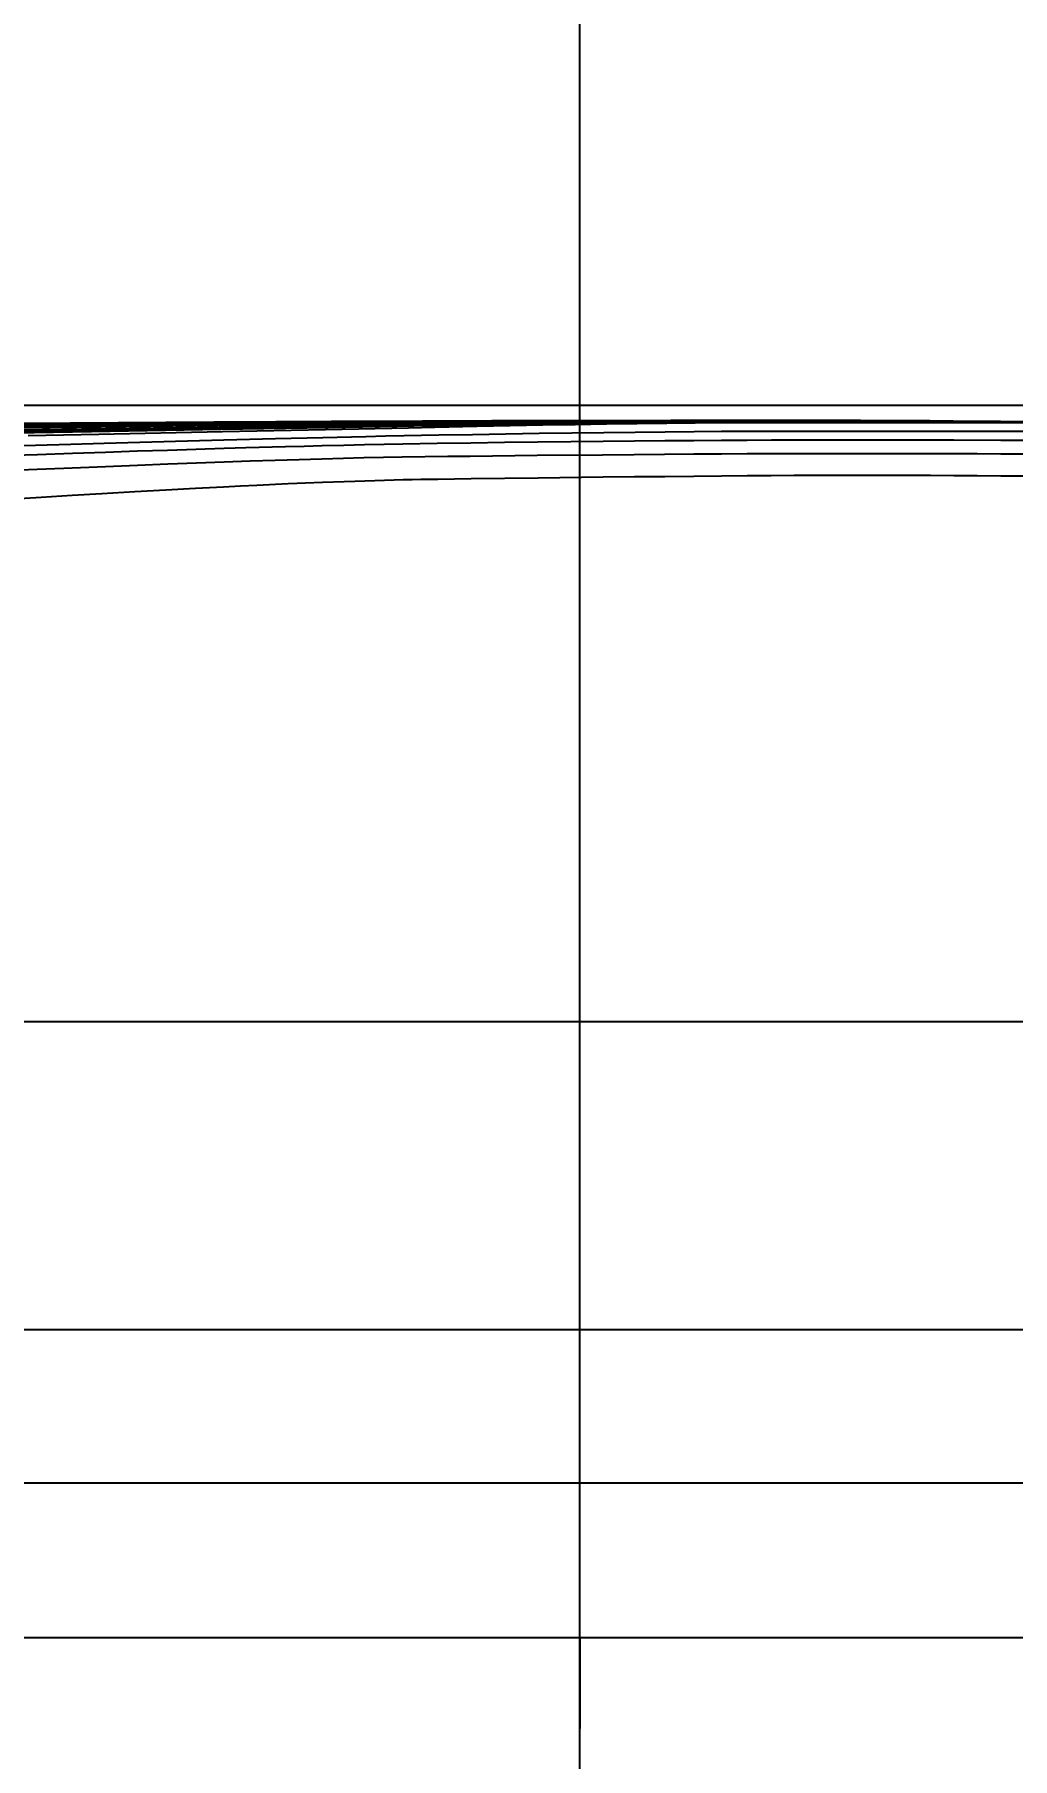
# Model space of a CAD drawing. Header units: millimetres. Extents: x -190954 to 154095, y 101 to 64253.
# Drawn here: x 111.33 to 120.59, y 124.01 to 140.33 of the extents above; entities that cross this region are included whole.
import ezdxf

# ---------------------------------------------------------------- set-up
doc = ezdxf.new("R2010")
doc.units = ezdxf.units.MM
for name, color, linetype in [('GRID', 179, 'Continuous'), ('WL025', 179, 'Continuous'), ('WL05', 179, 'Continuous'), ('WL075', 179, 'Continuous'), ('WL1', 179, 'Continuous'), ('WL10', 179, 'Continuous'), ('WL12', 179, 'Continuous'), ('WL14', 179, 'Continuous'), ('WL15', 179, 'Continuous'), ('WL16', 179, 'Continuous'), ('WL18', 179, 'Continuous'), ('WL2', 179, 'Continuous'), ('WL20', 179, 'Continuous'), ('WL25', 179, 'Continuous'), ('WL3', 179, 'Continuous'), ('WL4', 179, 'Continuous'), ('WL5', 179, 'Continuous'), ('WL6', 179, 'Continuous'), ('WL7', 179, 'Continuous'), ('WL8', 179, 'Continuous'), ('WL9', 179, 'Continuous')]:
    doc.layers.add(name, color=color, linetype=linetype)
doc.styles.add('SLDTEXTSTYLE0', font='TXT', dxfattribs={"width": 0.75})
doc.dimstyles.new('SLDDIMSTYLE0', dxfattribs={"dimtxt": 3.175, "dimasz": 3.302, "dimexe": 0, "dimexo": 0.0625, "dimgap": 0.79375, "dimtad": 0, "dimtih": 1, "dimtoh": 1, "dimlfac": 1500, "dimrnd": 1e-09, "dimzin": 4, "dimdsep": 46, "dimtxsty": 'SLDTEXTSTYLE0', "dimsah": 1, "dimcen": 0.09, "dimadec": 0, "dimazin": 1, "dimtfac": 1, "dimtofl": 0, "dimtmove": 0, "dimatfit": 3, "dimfxl": 0, "dimfrac": 2, "dimtolj": 1, "dimtzin": 12, "dimarcsym": 0})

# ---------------------------------------------------------------- blocks, each defined once
blk = doc.blocks.new('_D')
at = {"layer": 'WL20'}
for p, q in [((25.597, 126.417), (25.597, 168.839)), ((227.596, 126.417), (227.596, 168.839)), ((25.597, 165.664), (126.8, 165.664)), ((227.596, 165.664), (146.741, 165.664))]:
    blk.add_line(p, q, dxfattribs=at)
for points in [[(25.597, 165.664), (28.899, 165.156), (28.899, 166.172)], [(227.596, 165.664), (224.294, 166.172), (224.294, 165.156)]]:
    blk.add_solid(points, dxfattribs=at)
at = {"layer": 'WL20', "insert": (126.8, 167.237), "char_height": 3.175, "attachment_point": 1, "style": 'SLDTEXTSTYLE0'}
blk.add_mtext('302998.00', dxfattribs=at)

msp = doc.modelspace()

# ---------------------------------------------------------------- linework, layer by layer
at = {"layer": 'GRID', "color": 135}
for p, q in [((116.497268, 125.1466667), (116.497268, 154.8319333)), ((116.497268, 111.8133333), (116.497268, 138.48)), ((251.23, 136.8133333), (21.19727, 136.8133333)), ((251.23, 130.98), (21.19727, 130.98)), ((251.23, 128.0633333), (21.19727, 128.0633333)), ((251.23, 126.6133333), (21.19727, 126.6133333)), ((251.23, 125.1466667), (21.19727, 125.1466667))]:
    msp.add_line(p, q, dxfattribs=at)
at = {"layer": 'GRID', "color": 255}
msp.add_line((116.497268, 125.1466667), (116.497268, 124.290536), dxfattribs=at)
at = {"layer": 'WL025', "color": 11}
for p, q in [((114.9923233, 136.1153373), (115.151738, 136.117604)), ((115.151738, 136.117604), (115.4693267, 136.1218353)), ((115.4693267, 136.1218353), (116.10158, 136.1299047)), ((116.10158, 136.1299047), (116.7177233, 136.1371893)), ((116.7177233, 136.1371893), (117.014798, 136.1404487)), ((117.014798, 136.1404487), (117.301804, 136.14341)), ((117.301804, 136.14341), (117.5767073, 136.1460467)), ((117.5767073, 136.1460467), (117.8375453, 136.148336)), ((117.8375453, 136.148336), (118.082474, 136.1502607)), ((118.082474, 136.1502607), (118.3098133, 136.1518073)), ((118.3098133, 136.1518073), (118.5223633, 136.152986)), ((118.5223633, 136.152986), (118.734836, 136.1538467)), ((118.734836, 136.1538467), (118.9486007, 136.1543973)), ((118.9486007, 136.1543973), (119.1636567, 136.154626)), ((119.1636567, 136.154626), (119.380004, 136.1545493)), ((119.380004, 136.1545493), (119.5976433, 136.1541507)), ((119.5976433, 136.1541507), (119.8165747, 136.1534467)), ((119.8165747, 136.1534467), (120.0367967, 136.1524207)), ((120.0367967, 136.1524207), (120.2583107, 136.1510893)), ((120.2583107, 136.1510893), (120.4811167, 136.149436)), ((120.4811167, 136.149436), (120.7052133, 136.1474787)), ((111.3972333, 135.9469533), (111.691768, 135.9648207)), ((111.691768, 135.9648207), (111.9727673, 135.981498)), ((111.9727673, 135.981498), (112.283822, 135.9994853)), ((112.283822, 135.9994853), (112.578754, 136.0160213)), ((112.578754, 136.0160213), (112.8586027, 136.0311467)), ((112.8586027, 136.0311467), (113.1243093, 136.0449493)), ((113.1243093, 136.0449493), (113.284372, 136.0529633)), ((113.284372, 136.0529633), (113.4393813, 136.060484)), ((113.4393813, 136.060484), (113.73494, 136.0740827)), ((113.73494, 136.0740827), (113.9012173, 136.0812493)), ((113.9012173, 136.0812493), (114.0613447, 136.0877773)), ((114.0613447, 136.0877773), (114.2673533, 136.0955467)), ((114.2673533, 136.0955467), (114.3664773, 136.0990073)), ((114.3664773, 136.0990073), (114.4630853, 136.102192)), ((114.4630853, 136.102192), (114.557226, 136.1050847)), ((114.557226, 136.1050847), (114.6489413, 136.1077013)), ((114.6489413, 136.1077013), (114.738274, 136.1100353)), ((114.738274, 136.1100353), (114.82526, 136.1120873)), ((114.82526, 136.1120873), (114.9099333, 136.1138553)), ((114.9099333, 136.1138553), (114.9923233, 136.1153373)), ((110.9837753, 135.9212913), (111.3972333, 135.9469533))]:
    msp.add_line(p, q, dxfattribs=at)
at = {"layer": 'WL05', "color": 11}
for p, q in [((113.1295227, 136.280172), (113.3776293, 136.288792)), ((113.3776293, 136.288792), (113.614102, 136.2966393)), ((113.614102, 136.2966393), (113.83948, 136.3037173)), ((113.83948, 136.3037173), (114.05424, 136.3100433)), ((114.05424, 136.3100433), (114.258804, 136.3156173)), ((114.258804, 136.3156173), (114.453542, 136.3204473)), ((114.453542, 136.3204473), (114.638776, 136.324524)), ((114.638776, 136.324524), (114.8147833, 136.327844)), ((114.8147833, 136.327844), (115.245992, 136.3334253)), ((115.245992, 136.3334253), (115.4596527, 136.335772)), ((115.4596527, 136.335772), (116.0941033, 136.3424253)), ((116.0941033, 136.3424253), (116.7128473, 136.3483527)), ((116.7128473, 136.3483527), (117.011174, 136.350962)), ((117.011174, 136.350962), (117.2993207, 136.3532967)), ((117.2993207, 136.3532967), (117.575206, 136.3553287)), ((117.575206, 136.3553287), (117.8368247, 136.3570387)), ((117.8368247, 136.3570387), (118.082294, 136.3584067)), ((118.082294, 136.3584067), (118.3098953, 136.3594213)), ((118.3098953, 136.3594213), (118.5224587, 136.3601093)), ((118.5224587, 136.3601093), (118.7349227, 136.3606087)), ((118.7349227, 136.3606087), (118.9486787, 136.3609293)), ((118.9486787, 136.3609293), (119.1637267, 136.3610593)), ((119.1637267, 136.3610593), (119.3800653, 136.3610173)), ((119.3800653, 136.3610173), (119.597696, 136.3607847)), ((119.597696, 136.3607847), (119.8166187, 136.36038)), ((119.8166187, 136.36038), (120.036832, 136.3597847)), ((120.036832, 136.3597847), (120.2583373, 136.359018)), ((120.2583373, 136.359018), (120.481134, 136.3580613)), ((120.481134, 136.3580613), (120.7052227, 136.3569333)), ((111.1927173, 136.203808), (111.6129573, 136.2213387)), ((111.6129573, 136.2213387), (112.0075033, 136.2374207)), ((112.0075033, 136.2374207), (112.3089707, 136.249392)), ((112.3089707, 136.249392), (112.5959127, 136.260492)), ((112.5959127, 136.260492), (112.8691767, 136.2707393)), ((112.8691767, 136.2707393), (113.1295227, 136.280172))]:
    msp.add_line(p, q, dxfattribs=at)
at = {"layer": 'WL075', "color": 11}
for p, q in [((114.262524, 136.439916), (114.4580853, 136.4444127)), ((114.4580853, 136.4444127), (114.644002, 136.4483593)), ((114.644002, 136.4483593), (114.8205133, 136.4517547)), ((114.8205133, 136.4517547), (115.1475067, 136.456918)), ((115.1475067, 136.456918), (115.4657267, 136.461322)), ((115.4657267, 136.461322), (115.783614, 136.4654947)), ((115.783614, 136.4654947), (116.0993567, 136.4694067)), ((116.0993567, 136.4694067), (116.411034, 136.4730213)), ((116.411034, 136.4730213), (116.7166453, 136.4763107)), ((116.7166453, 136.4763107), (117.0141433, 136.4792407)), ((117.0141433, 136.4792407), (117.30147, 136.481786)), ((117.30147, 136.481786), (117.576602, 136.48392)), ((117.576602, 136.48392), (117.8375913, 136.4856233)), ((117.8375913, 136.4856233), (118.0826067, 136.4868773)), ((118.0826067, 136.4868773), (118.3099773, 136.4876707)), ((118.3099773, 136.4876707), (118.7349767, 136.4883453)), ((118.7349767, 136.4883453), (119.1637693, 136.4885947)), ((119.1637693, 136.4885947), (119.5977287, 136.4884427)), ((119.5977287, 136.4884427), (120.036854, 136.4878893)), ((120.036854, 136.4878893), (120.4811453, 136.486936)), ((120.4811453, 136.486936), (120.930602, 136.4855833)), ((111.0143687, 136.339624), (111.3620453, 136.3517347)), ((111.3620453, 136.3517347), (111.692948, 136.3630547)), ((111.692948, 136.3630547), (112.008132, 136.37363)), ((112.008132, 136.37363), (112.308538, 136.3834893)), ((112.308538, 136.3834893), (112.5950007, 136.3926713)), ((112.5950007, 136.3926713), (113.1289733, 136.4091073)), ((113.1289733, 136.4091073), (113.2335187, 136.4122067)), ((113.2335187, 136.4122067), (113.3360467, 136.4152047)), ((113.3360467, 136.4152047), (113.7101507, 136.4257487)), ((113.7101507, 136.4257487), (113.8868987, 136.430486)), ((113.8868987, 136.430486), (114.057042, 136.434874)), ((114.057042, 136.434874), (114.262524, 136.439916))]:
    msp.add_line(p, q, dxfattribs=at)
at = {"layer": 'WL1', "color": 11}
for p, q in [((111.344454, 136.439608), (111.6768853, 136.4492793)), ((111.6768853, 136.4492793), (111.9940893, 136.4583447)), ((111.9940893, 136.4583447), (112.7839773, 136.4801527)), ((112.7839773, 136.4801527), (113.125776, 136.4892113)), ((113.125776, 136.4892113), (113.617548, 136.5017767)), ((113.617548, 136.5017767), (114.0646307, 136.5126293)), ((114.0646307, 136.5126293), (114.4695787, 136.521858)), ((114.4695787, 136.521858), (114.6568947, 136.5258747)), ((114.6568947, 136.5258747), (114.8343907, 136.5294947)), ((114.8343907, 136.5294947), (115.162058, 136.53557)), ((115.162058, 136.53557), (115.4799747, 136.5409893)), ((115.4799747, 136.5409893), (115.7969827, 136.546076)), ((115.7969827, 136.546076), (116.111394, 136.5507947)), ((116.111394, 136.5507947), (116.4214127, 136.55511)), ((116.4214127, 136.55511), (116.7251647, 136.5589873)), ((116.7251647, 136.5589873), (117.02073, 136.5623947)), ((117.02073, 136.5623947), (117.3061787, 136.5653027)), ((117.3061787, 136.5653027), (117.579608, 136.5676847)), ((117.579608, 136.5676847), (117.8391873, 136.5695193)), ((117.8391873, 136.5695193), (118.0831947, 136.5707887)), ((118.0831947, 136.5707887), (118.31006, 136.5714807)), ((118.31006, 136.5714807), (118.7350113, 136.57183)), ((118.7350113, 136.57183), (119.163798, 136.57195)), ((119.163798, 136.57195), (119.59775, 136.5718767)), ((119.59775, 136.5718767), (120.036868, 136.57161)), ((120.036868, 136.57161), (120.481152, 136.5711507)), ((120.481152, 136.5711507), (120.930602, 136.5705)), ((110.9958513, 136.429288), (111.344454, 136.439608))]:
    msp.add_line(p, q, dxfattribs=at)
at = {"layer": 'WL10', "color": 11}
for p, q in [((110.9470307, 136.6291247), (111.71707, 136.6373053)), ((111.71707, 136.6373053), (112.425132, 136.6443633)), ((112.425132, 136.6443633), (113.071216, 136.6502953)), ((113.071216, 136.6502953), (113.6553227, 136.6550987)), ((113.6553227, 136.6550987), (114.1774513, 136.658772)), ((114.1774513, 136.658772), (114.415274, 136.6601833)), ((114.415274, 136.6601833), (114.6376027, 136.661312)), ((114.6376027, 136.661312), (114.8444367, 136.6621567)), ((114.8444367, 136.6621567), (115.0357767, 136.662718)), ((115.0357767, 136.662718), (115.688654, 136.663044)), ((115.688654, 136.663044), (116.289466, 136.663072)), ((116.289466, 136.663072), (116.8520787, 136.6631033)), ((116.8520787, 136.6631033), (117.376492, 136.6631367)), ((117.376492, 136.6631367), (117.862706, 136.6631727)), ((117.862706, 136.6631727), (118.3107207, 136.6632107)), ((118.3107207, 136.6632107), (118.73505, 136.6632473)), ((118.73505, 136.6632473), (119.1638287, 136.6632773)), ((119.1638287, 136.6632773), (119.5977733, 136.6633007)), ((119.5977733, 136.6633007), (120.036884, 136.663318)), ((120.036884, 136.663318), (120.48116, 136.6633287)), ((120.48116, 136.6633287), (120.930602, 136.6633333))]:
    msp.add_line(p, q, dxfattribs=at)
at = {"layer": 'WL12', "color": 11}
for p, q in [((110.946774, 136.6351113), (111.7168427, 136.6419033)), ((111.7168427, 136.6419033), (112.4249293, 136.647764)), ((112.4249293, 136.647764), (113.0710353, 136.652688)), ((113.0710353, 136.652688), (113.65516, 136.6566713)), ((113.65516, 136.6566713), (114.1773047, 136.65971)), ((114.1773047, 136.65971), (114.6374687, 136.6618013)), ((114.6374687, 136.6618013), (114.8443087, 136.66249)), ((114.8443087, 136.66249), (115.0356533, 136.662942)), ((115.0356533, 136.662942), (115.6885467, 136.6631427)), ((115.6885467, 136.6631427), (116.2893733, 136.66311)), ((116.2893733, 136.66311), (116.8519993, 136.663098)), ((116.8519993, 136.663098), (117.3764247, 136.663106)), ((117.3764247, 136.663106), (117.8626487, 136.6631347)), ((117.8626487, 136.6631347), (118.310672, 136.6631833)), ((118.310672, 136.6631833), (118.7350107, 136.6632413)), ((118.7350107, 136.6632413), (119.1637973, 136.663286)), ((119.1637973, 136.663286), (119.59775, 136.6633173)), ((119.59775, 136.6633173), (120.0368687, 136.663336)), ((120.0368687, 136.663336), (120.4811527, 136.6633407)), ((120.4811527, 136.6633407), (120.930602, 136.6633333))]:
    msp.add_line(p, q, dxfattribs=at)
at = {"layer": 'WL14', "color": 11}
for p, q in [((110.9424573, 136.6398173), (111.7128953, 136.64552)), ((111.7128953, 136.64552), (112.421316, 136.6504513)), ((112.421316, 136.6504513), (113.0677207, 136.6546067)), ((113.0677207, 136.6546067), (113.652112, 136.6579827)), ((113.652112, 136.6579827), (114.1744907, 136.660576)), ((114.1744907, 136.660576), (114.6348587, 136.6623847)), ((114.6348587, 136.6623847), (115.0332167, 136.663406)), ((115.0332167, 136.663406), (115.6863907, 136.66372)), ((115.6863907, 136.66372), (116.2874733, 136.6638187)), ((116.2874733, 136.6638187), (116.8503367, 136.6639107)), ((116.8503367, 136.6639107), (117.3749807, 136.663996)), ((117.3749807, 136.663996), (117.8614073, 136.6640767)), ((117.8614073, 136.6640767), (118.3096153, 136.664152)), ((118.3096153, 136.664152), (118.7341273, 136.6641987)), ((118.7341273, 136.6641987), (119.1630893, 136.664172)), ((119.1630893, 136.664172), (119.597218, 136.6640713)), ((119.597218, 136.6640713), (120.0365127, 136.6638973)), ((120.0365127, 136.6638973), (120.480974, 136.6636513)), ((120.480974, 136.6636513), (120.930602, 136.6633333))]:
    msp.add_line(p, q, dxfattribs=at)
at = {"layer": 'WL15', "color": 11}
for p, q in [((114.8764713, 136.6037873), (115.1229467, 136.6090913)), ((115.1229467, 136.6090913), (115.52322, 136.6175367)), ((115.52322, 136.6175367), (115.8375953, 136.6237527)), ((115.8375953, 136.6237527), (116.1479807, 136.6294967)), ((116.1479807, 136.6294967), (116.4529633, 136.6347227)), ((116.4529633, 136.6347227), (116.7510587, 136.6393893)), ((116.7510587, 136.6393893), (117.0407387, 136.6434567)), ((117.0407387, 136.6434567), (117.320458, 136.6468887)), ((117.320458, 136.6468887), (117.588692, 136.649654)), ((117.588692, 136.649654), (117.8439673, 136.6517267)), ((117.8439673, 136.6517267), (118.0849, 136.6530867)), ((118.0849, 136.6530867), (118.3102247, 136.6537213)), ((118.3102247, 136.6537213), (118.735046, 136.653772)), ((118.735046, 136.653772), (119.1638253, 136.6537733)), ((119.1638253, 136.6537733), (119.5977707, 136.6537727)), ((119.5977707, 136.6537727), (120.036882, 136.6537707)), ((120.036882, 136.6537707), (120.4811593, 136.6537667)), ((120.4811593, 136.6537667), (120.930602, 136.6537627)), ((111.2730427, 136.529842), (111.9420953, 136.5438607)), ((111.9420953, 136.5438607), (113.1149553, 136.567806)), ((113.1149553, 136.567806), (113.7652473, 136.5809267)), ((113.7652473, 136.5809267), (114.08801, 136.5874653)), ((114.08801, 136.5874653), (114.8764713, 136.6037873))]:
    msp.add_line(p, q, dxfattribs=at)
at = {"layer": 'WL16', "color": 11}
for p, q in [((110.9329733, 136.6431207), (111.7041707, 136.6481427)), ((111.7041707, 136.6481427), (112.4132853, 136.6525113)), ((112.4132853, 136.6525113), (113.0603187, 136.656224)), ((113.0603187, 136.656224), (113.6452753, 136.659278)), ((113.6452753, 136.659278), (114.1681567, 136.661672)), ((114.1681567, 136.661672), (114.6289653, 136.663404)), ((114.6289653, 136.663404), (115.0277033, 136.6644733)), ((115.0277033, 136.6644733), (115.6814953, 136.665144)), ((115.6814953, 136.665144), (116.2831447, 136.6655653)), ((116.2831447, 136.6655653), (116.8465373, 136.6659093)), ((116.8465373, 136.6659093), (117.3716747, 136.666176)), ((117.3716747, 136.666176), (117.858556, 136.6663673)), ((117.858556, 136.6663673), (118.3071833, 136.6664833)), ((118.3071833, 136.6664833), (118.7320913, 136.6664793)), ((118.7320913, 136.6664793), (119.1614527, 136.6662667)), ((119.1614527, 136.6662667), (119.595984, 136.665844)), ((119.595984, 136.665844), (120.0356867, 136.665214)), ((120.0356867, 136.665214), (120.4805593, 136.6643767)), ((120.4805593, 136.6643767), (120.930602, 136.6633333))]:
    msp.add_line(p, q, dxfattribs=at)
at = {"layer": 'WL18', "color": 11}
for p, q in [((110.9185193, 136.6450753), (111.69083, 136.649806)), ((111.69083, 136.649806), (112.400968, 136.653964)), ((112.400968, 136.653964), (113.048936, 136.657548)), ((113.048936, 136.657548), (113.634738, 136.6605573)), ((113.634738, 136.6605573), (114.1583747, 136.6629913)), ((114.1583747, 136.6629913), (114.6198493, 136.6648507)), ((114.6198493, 136.6648507), (115.0191633, 136.666134)), ((115.0191633, 136.666134), (115.6739007, 136.667402)), ((115.6739007, 136.667402), (116.27642, 136.6683373)), ((116.27642, 136.6683373), (116.8406273, 136.6690807)), ((116.8406273, 136.6690807), (117.366524, 136.6696327)), ((117.366524, 136.6696327), (117.85411, 136.6699953)), ((117.85411, 136.6699953), (118.3033867, 136.670168)), ((118.3033867, 136.670168), (118.7289093, 136.670074)), ((118.7289093, 136.670074), (119.1588913, 136.6695627)), ((119.1588913, 136.6695627), (119.594052, 136.668632)), ((119.594052, 136.668632), (120.0343907, 136.6672827)), ((120.0343907, 136.6672827), (120.4799073, 136.665516)), ((120.4799073, 136.665516), (120.930602, 136.6633333))]:
    msp.add_line(p, q, dxfattribs=at)
at = {"layer": 'WL2', "color": 11}
for p, q in [((114.1154733, 136.6058933), (114.9258287, 136.6201087)), ((114.9258287, 136.6201087), (115.5748367, 136.6319467)), ((115.5748367, 136.6319467), (115.88648, 136.6373047)), ((115.88648, 136.6373047), (116.1923553, 136.642262)), ((116.1923553, 136.642262), (116.4914867, 136.6467793)), ((116.4914867, 136.6467793), (116.782858, 136.650818)), ((116.782858, 136.650818), (117.0654253, 136.654342)), ((117.0654253, 136.654342), (117.3381387, 136.657318)), ((117.3381387, 136.657318), (117.59996, 136.659716)), ((117.59996, 136.659716), (117.8498893, 136.6615127)), ((117.8498893, 136.6615127), (118.0869847, 136.662688)), ((118.0869847, 136.662688), (118.3103847, 136.6632293)), ((118.3103847, 136.6632293), (118.73505, 136.6632533)), ((118.73505, 136.6632533), (119.1638287, 136.663246)), ((119.1638287, 136.663246), (119.5977733, 136.6632507)), ((119.5977733, 136.6632507), (120.036884, 136.6632667)), ((120.036884, 136.6632667), (120.48116, 136.663294)), ((120.48116, 136.663294), (120.930602, 136.6633333)), ((110.418894, 136.543124), (111.874994, 136.5677993)), ((111.874994, 136.5677993), (113.1016867, 136.588592)), ((113.1016867, 136.588592), (114.1154733, 136.6058933))]:
    msp.add_line(p, q, dxfattribs=at)
at = {"layer": 'WL20', "color": 11}
for p, q in [((110.063254, 136.6403953), (111.6730233, 136.6505407)), ((111.6730233, 136.6505407), (113.0336747, 136.658586)), ((113.0336747, 136.658586), (113.6205833, 136.6618213)), ((113.6205833, 136.6618213), (114.1452147, 136.6645313)), ((114.1452147, 136.6645313), (114.60757, 136.6667173)), ((114.60757, 136.6667173), (115.0076493, 136.6683787)), ((115.0076493, 136.6683787), (115.6636473, 136.6704813)), ((115.6636473, 136.6704813), (116.2673307, 136.6721207)), ((116.2673307, 136.6721207), (116.8326313, 136.6734107)), ((116.8326313, 136.6734107), (117.359548, 136.6743533)), ((117.359548, 136.6743533), (117.8480827, 136.674948)), ((117.8480827, 136.674948), (118.2982347, 136.6751947)), ((118.2982347, 136.6751947), (118.724588, 136.6749747)), ((118.724588, 136.6749747), (118.9393507, 136.6746033)), ((118.9393507, 136.6746033), (119.1554113, 136.6740553)), ((119.1554113, 136.6740553), (119.3727693, 136.6733313)), ((119.3727693, 136.6733313), (119.5914247, 136.6724313)), ((119.5914247, 136.6724313), (119.8113773, 136.6713547)), ((119.8113773, 136.6713547), (120.0326273, 136.6701027)), ((120.0326273, 136.6701027), (120.47902, 136.6670693)), ((120.47902, 136.6670693), (120.930602, 136.6633333))]:
    msp.add_line(p, q, dxfattribs=at)
at = {"layer": 'WL25', "color": 11}
for p, q in [((113.0911273, 136.6021293), (114.137082, 136.6181807)), ((114.137082, 136.6181807), (114.964538, 136.6304727)), ((114.964538, 136.6304727), (115.615426, 136.639742)), ((115.615426, 136.639742), (116.227386, 136.6476133)), ((116.227386, 136.6476133), (116.399762, 136.649642)), ((116.399762, 136.649642), (116.808062, 136.6540513)), ((116.808062, 136.6540513), (117.0850287, 136.656678)), ((117.0850287, 136.656678), (117.3522013, 136.6588853)), ((117.3522013, 136.6588853), (117.608934, 136.660656)), ((117.608934, 136.660656), (117.8546093, 136.6619773)), ((117.8546093, 136.6619773), (118.0886447, 136.6628387)), ((118.0886447, 136.6628387), (118.310508, 136.663232)), ((118.310508, 136.663232), (118.73505, 136.663242)), ((118.73505, 136.663242), (119.1638287, 136.663234)), ((119.1638287, 136.663234), (119.5977733, 136.6632387)), ((119.5977733, 136.6632387), (120.036884, 136.6632573)), ((120.036884, 136.6632573), (120.48116, 136.6632887)), ((120.48116, 136.6632887), (120.930602, 136.6633333)), ((110.3136253, 136.5577633), (111.820398, 136.5820707)), ((111.820398, 136.5820707), (112.2774233, 136.589342)), ((112.2774233, 136.589342), (113.0911273, 136.6021293))]:
    msp.add_line(p, q, dxfattribs=at)
at = {"layer": 'WL3', "color": 11}
for p, q in [((112.461018, 136.6037787), (113.0832527, 136.612934)), ((113.0832527, 136.612934), (113.64712, 136.6209793)), ((113.64712, 136.6209793), (114.1531527, 136.6279307)), ((114.1531527, 136.6279307), (114.6017387, 136.6338067)), ((114.6017387, 136.6338067), (114.9931573, 136.6386273)), ((114.9931573, 136.6386273), (115.3294467, 136.6424467)), ((115.3294467, 136.6424467), (115.645176, 136.6458113)), ((115.645176, 136.6458113), (115.9531073, 136.648914)), ((115.9531073, 136.648914), (116.252858, 136.651742)), ((116.252858, 136.651742), (116.544042, 136.6542833)), ((116.544042, 136.6542833), (116.8262687, 136.6565267)), ((116.8262687, 136.6565267), (117.0991507, 136.658462)), ((117.0991507, 136.658462), (117.362308, 136.66008)), ((117.362308, 136.66008), (117.615372, 136.661372)), ((117.615372, 136.661372), (117.8579907, 136.662332)), ((117.8579907, 136.662332), (118.0898333, 136.6629553)), ((118.0898333, 136.6629553), (118.3105967, 136.663238)), ((118.3105967, 136.663238), (118.73505, 136.663238)), ((118.73505, 136.663238), (119.1638287, 136.66323)), ((119.1638287, 136.66323), (119.5977733, 136.6632347)), ((119.5977733, 136.6632347), (120.036884, 136.663254)), ((120.036884, 136.663254), (120.48116, 136.6632867)), ((120.48116, 136.6632867), (120.930602, 136.6633333)), ((111.0382833, 136.5820713), (111.7796913, 136.5934967)), ((111.7796913, 136.5934967), (112.461018, 136.6037787))]:
    msp.add_line(p, q, dxfattribs=at)
at = {"layer": 'WL4', "color": 11}
for p, q in [((110.1430667, 136.5860253), (111.7314467, 136.6095527)), ((111.7314467, 136.6095527), (112.433306, 136.6194067)), ((112.433306, 136.6194067), (113.073936, 136.62799)), ((113.073936, 136.62799), (113.6534833, 136.6353067)), ((113.6534833, 136.6353067), (114.1720467, 136.64136)), ((114.1720467, 136.64136), (114.6296887, 136.646154)), ((114.6296887, 136.646154), (115.0264467, 136.6496947)), ((115.0264467, 136.6496947), (115.679284, 136.65391)), ((115.679284, 136.65391), (116.281682, 136.6571687)), ((116.281682, 136.6571687), (116.8466493, 136.659742)), ((116.8466493, 136.659742), (117.3735313, 136.66162)), ((117.3735313, 136.66162), (117.861726, 136.6627933)), ((117.861726, 136.6627933), (118.3106947, 136.663256)), ((118.3106947, 136.663256), (118.73505, 136.663248)), ((118.73505, 136.663248), (119.1638287, 136.66324)), ((119.1638287, 136.66324), (119.5977733, 136.6632447)), ((119.5977733, 136.6632447), (120.036884, 136.663262)), ((120.036884, 136.663262), (120.48116, 136.6632913)), ((120.48116, 136.6632913), (120.930602, 136.6633333))]:
    msp.add_line(p, q, dxfattribs=at)
at = {"layer": 'WL5', "color": 11}
for p, q in [((110.9470547, 136.6078213), (111.717078, 136.6186693)), ((111.717078, 136.6186693), (112.4251333, 136.628172)), ((112.4251333, 136.628172), (113.071216, 136.6363287)), ((113.071216, 136.6363287), (113.6553227, 136.6431407)), ((113.6553227, 136.6431407), (114.1774513, 136.6486087)), ((114.1774513, 136.6486087), (114.415274, 136.6508387)), ((114.415274, 136.6508387), (114.6376027, 136.6527333)), ((114.6376027, 136.6527333), (114.8444367, 136.6542927)), ((114.8444367, 136.6542927), (115.0357767, 136.6555167)), ((115.0357767, 136.6555167), (115.688654, 136.6580713)), ((115.688654, 136.6580713), (116.289466, 136.6599027)), ((116.289466, 136.6599027), (116.8520787, 136.6613387)), ((116.8520787, 136.6613387), (117.376492, 136.6623807)), ((117.376492, 136.6623807), (117.862706, 136.663028)), ((117.862706, 136.663028), (118.3107207, 136.66328)), ((118.3107207, 136.66328), (118.73505, 136.6632727)), ((118.73505, 136.6632727), (119.1638287, 136.6632673)), ((119.1638287, 136.6632673), (119.5977733, 136.6632707)), ((119.5977733, 136.6632707), (120.036884, 136.6632827)), ((120.036884, 136.6632827), (120.48116, 136.6633033)), ((120.48116, 136.6633033), (120.930602, 136.6633333))]:
    msp.add_line(p, q, dxfattribs=at)
at = {"layer": 'WL6', "color": 11}
for p, q in [((110.9470307, 136.61349), (111.71707, 136.6239913)), ((111.71707, 136.6239913), (112.425132, 136.6331307)), ((112.425132, 136.6331307), (113.071216, 136.64091)), ((113.071216, 136.64091), (113.6553227, 136.6473307)), ((113.6553227, 136.6473307), (113.924134, 136.6500313)), ((113.924134, 136.6500313), (114.1774513, 136.6523933)), ((114.1774513, 136.6523933), (114.415274, 136.6544153)), ((114.415274, 136.6544153), (114.6376027, 136.6560987)), ((114.6376027, 136.6560987), (114.8444367, 136.6574433)), ((114.8444367, 136.6574433), (115.0357767, 136.6584487)), ((115.0357767, 136.6584487), (115.688654, 136.6601347)), ((115.688654, 136.6601347), (116.289466, 136.6612407)), ((116.289466, 136.6612407), (116.8520787, 136.6621107)), ((116.8520787, 136.6621107), (117.376492, 136.6627427)), ((117.376492, 136.6627427), (117.862706, 136.6631367)), ((117.862706, 136.6631367), (118.3107207, 136.663292)), ((118.3107207, 136.663292), (118.73505, 136.66329)), ((118.73505, 136.66329), (119.1638287, 136.6632893)), ((119.1638287, 136.6632893), (119.5977733, 136.6632927)), ((119.5977733, 136.6632927), (120.036884, 136.6633013)), ((120.036884, 136.6633013), (120.48116, 136.6633147)), ((120.48116, 136.6633147), (120.930602, 136.6633333))]:
    msp.add_line(p, q, dxfattribs=at)
at = {"layer": 'WL7', "color": 11}
for p, q in [((110.9470307, 136.6181247), (111.71707, 136.628146)), ((111.71707, 136.628146), (112.425132, 136.636834)), ((112.425132, 136.636834), (113.071216, 136.64419)), ((113.071216, 136.64419), (113.6553227, 136.650214)), ((113.6553227, 136.650214), (113.924134, 136.6527267)), ((113.924134, 136.6527267), (114.1774513, 136.6549067)), ((114.1774513, 136.6549067), (114.415274, 136.656754)), ((114.415274, 136.656754), (114.6376027, 136.6582693)), ((114.6376027, 136.6582693), (114.8444367, 136.6594513)), ((114.8444367, 136.6594513), (115.0357767, 136.6603007)), ((115.0357767, 136.6603007), (115.688654, 136.6614247)), ((115.688654, 136.6614247), (116.289466, 136.66207)), ((116.289466, 136.66207), (116.8520787, 136.6625793)), ((116.8520787, 136.6625793), (117.376492, 136.6629527)), ((117.376492, 136.6629527), (117.862706, 136.663188)), ((117.862706, 136.663188), (118.3107207, 136.6632853)), ((118.3107207, 136.6632853), (118.73505, 136.6632913)), ((118.73505, 136.6632913), (119.1638287, 136.6632967)), ((119.1638287, 136.6632967), (119.5977733, 136.6633033)), ((119.5977733, 136.6633033), (120.036884, 136.663312)), ((120.036884, 136.663312), (120.48116, 136.6633213)), ((120.48116, 136.6633213), (120.930602, 136.6633333))]:
    msp.add_line(p, q, dxfattribs=at)
at = {"layer": 'WL8', "color": 11}
for p, q in [((110.9470307, 136.6221593), (111.71707, 136.6316193)), ((111.71707, 136.6316193), (112.425132, 136.6398)), ((112.425132, 136.6398), (113.071216, 136.6467013)), ((113.071216, 136.6467013), (113.6553227, 136.6523233)), ((113.6553227, 136.6523233), (113.924134, 136.6546547)), ((113.924134, 136.6546547), (114.1774513, 136.6566653)), ((114.1774513, 136.6566653), (114.415274, 136.6583567)), ((114.415274, 136.6583567), (114.6376027, 136.6597273)), ((114.6376027, 136.6597273), (114.8444367, 136.660778)), ((114.8444367, 136.660778), (115.0357767, 136.6615087)), ((115.0357767, 136.6615087), (115.688654, 136.6622527)), ((115.688654, 136.6622527), (116.289466, 136.6625947)), ((116.289466, 136.6625947), (116.8520787, 136.6628673)), ((116.8520787, 136.6628673), (117.376492, 136.6630713)), ((117.376492, 136.6630713), (117.862706, 136.6632047)), ((117.862706, 136.6632047), (118.3107207, 136.6632673)), ((118.3107207, 136.6632673), (118.73505, 136.6632827)), ((118.73505, 136.6632827), (119.1638287, 136.6632953)), ((119.1638287, 136.6632953), (119.5977733, 136.6633073)), ((119.5977733, 136.6633073), (120.036884, 136.6633173)), ((120.036884, 136.6633173), (120.48116, 136.663326)), ((120.48116, 136.663326), (120.930602, 136.6633333))]:
    msp.add_line(p, q, dxfattribs=at)
at = {"layer": 'WL9', "color": 11}
for p, q in [((110.9470307, 136.6257907), (111.71707, 136.6346313)), ((111.71707, 136.6346313), (112.425132, 136.642266)), ((112.425132, 136.642266), (113.071216, 136.6486907)), ((113.071216, 136.6486907), (113.6553227, 136.653906)), ((113.6553227, 136.653906), (113.924134, 136.6560587)), ((113.924134, 136.6560587), (114.1774513, 136.6579087)), ((114.1774513, 136.6579087), (114.415274, 136.659456)), ((114.415274, 136.659456), (114.6376027, 136.6606993)), ((114.6376027, 136.6606993), (114.8444367, 136.66164)), ((114.8444367, 136.66164), (115.0357767, 136.662276)), ((115.0357767, 136.662276), (115.688654, 136.6627653)), ((115.688654, 136.6627653), (116.289466, 136.6629107)), ((116.289466, 136.6629107), (116.8520787, 136.6630313)), ((116.8520787, 136.6630313), (117.376492, 136.6631273)), ((117.376492, 136.6631273), (117.862706, 136.6631973)), ((117.862706, 136.6631973), (118.3107207, 136.663242)), ((118.3107207, 136.663242), (118.73505, 136.6632673)), ((118.73505, 136.6632673), (119.1638287, 136.6632887)), ((119.1638287, 136.6632887), (119.5977733, 136.663306)), ((119.5977733, 136.663306), (120.036884, 136.6633187)), ((120.036884, 136.6633187), (120.48116, 136.663328)), ((120.48116, 136.663328), (120.930602, 136.6633333))]:
    msp.add_line(p, q, dxfattribs=at)

# ---------------------------------------------------------------- dimensions: what is measured, and where the dimension line sits
at = {"layer": 'WL20'}
dim = msp.add_linear_dim(base=(25.5972687, 165.6644439), p1=(227.595936, 125.1466667), p2=(25.5972687, 125.1466667), dimstyle='SLDDIMSTYLE0', dxfattribs=at)
dim.commit()
dim.dimension.update_dxf_attribs({"geometry": '_D', "text_midpoint": (136.7707445, 165.6644439), "dimtype": 160})

doc.saveas('drawing.dxf')
